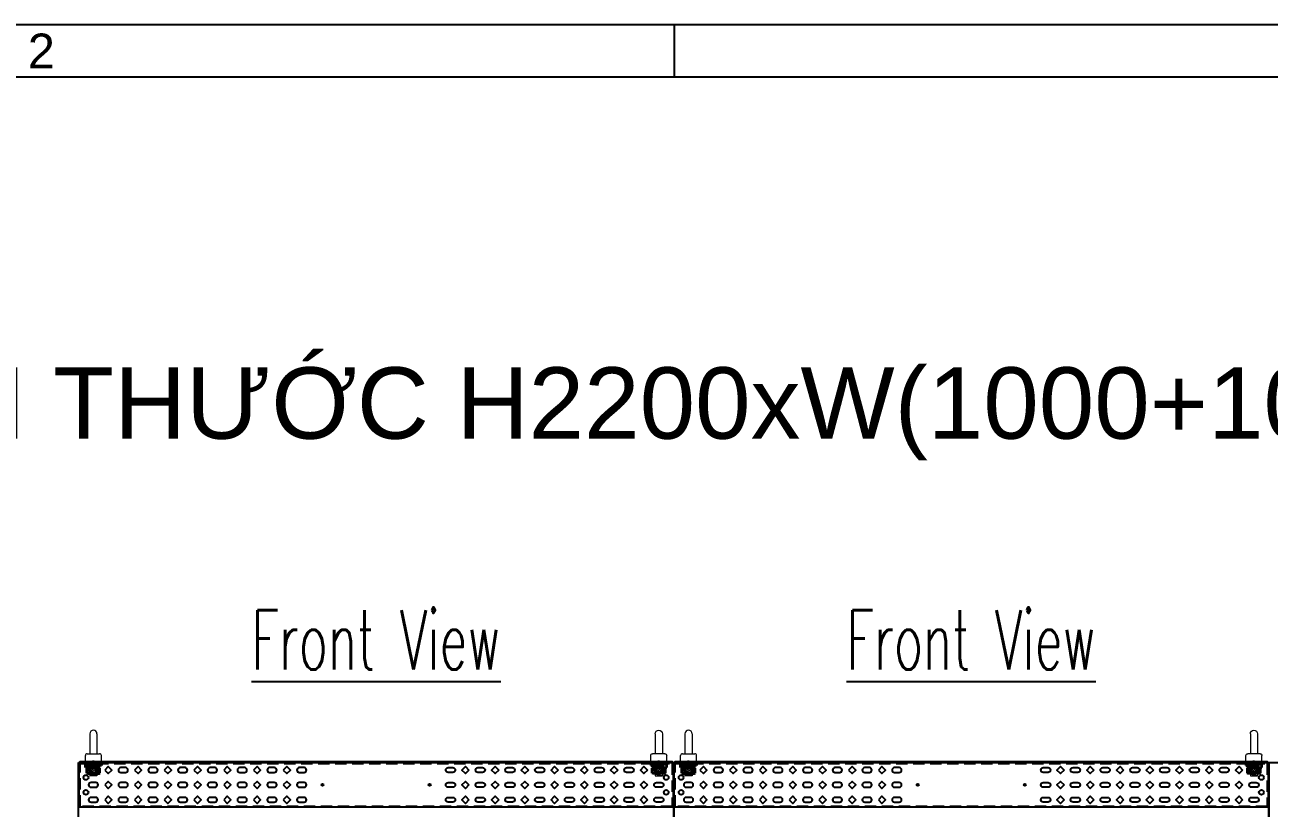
# Model space of a CAD drawing. Header units: millimetres. Extents: x 173893 to 258446, y -176540 to -123824.
# Drawn here: x 185486 to 187577, y -139143 to -137826 of the extents above; entities that cross this region are included whole.
import ezdxf
from ezdxf.enums import TextEntityAlignment as Align

# ---------------------------------------------------------------- set-up
doc = ezdxf.new("R2010")
doc.units = ezdxf.units.MM
doc.header["$LTSCALE"] = 3
for name, pattern in [('ACAD_ISO04W100', [30, 24, -3, 0, -3]), ('CACHE2', [4.7625, 3.175, -1.5875]), ('HIDDEN', [9.525, 6.35, -3.175])]:
    doc.linetypes.add(name, pattern=pattern)
for name, color, linetype, lineweight in [('@.0.DM. NÉT CHÍNH', 7, 'Continuous', 25), ('FORT', 2, 'Continuous', 35), ('POINTILLE', 8, 'CACHE2', 25)]:
    doc.layers.add(name, color=color, linetype=linetype, lineweight=lineweight)
for name, color, linetype in [('@.DM. NÉT CHÍNH', 7, 'Continuous'), ('@.TEXT', 7, 'Continuous'), ('@.VISIBLE', 7, 'Continuous'), ('centerline', 6, 'ACAD_ISO04W100'), ('equipments', 2, 'Continuous')]:
    doc.layers.add(name, color=color, linetype=linetype)
doc.styles.add('Ann_w01', font='romans.shx', dxfattribs={"width": 0.6, "bigfont": 'chineset.shx'})
doc.styles.add('Arial', font='arial.ttf')

# ---------------------------------------------------------------- blocks, each defined once
blk = doc.blocks.new('KHUNG BAN VE (Made by Tung)')
at = {"layer": '@.VISIBLE', "color": 8}
blk.add_line((148.5, 207), (148.5, 210), dxfattribs=at)
for points in [[(0, 0), (297, 0), (297, 210), (0, 210)], [(3, 3), (294, 3), (294, 207), (3, 207)]]:
    blk.add_lwpolyline(points, close=True, dxfattribs=at)
at = {"layer": '@.TEXT', "color": 1, "style": 'Arial'}
blk.add_text('2', height=2, dxfattribs=at).set_placement((112.125, 208.5), align=Align.MIDDLE_CENTER)
for tag, height, p in [('DESIGNER_NAME', 2, (38, 15.5)), ('PROJECT_CODE', 2, (258.5, 15.5)), ('SCALE', 2, (289, 15.5)), ('APPROVED_NAME', 2, (38, 10.5)), ('CUSTOMER_NAME', 2, (258.5, 10.5)), ('PAGE', 2, (289, 10.5)), ('DRAWING_NAME', 4, (173, 8)), ('TOTAL', 2, (289, 5.5))]:
    blk.add_attdef(tag, text='', height=height, dxfattribs=at).set_placement(p, align=Align.MIDDLE_CENTER)
blk = doc.blocks.new('HM12_COTE')
at = {"layer": 'FORT'}
for p, q in [((-11, 9.2), (-9.5, 10)), ((-11, 0.8), (-11, 9.2)), ((-9.5, 0), (-11, 0.8)), ((9.5, 10), (-9.5, 10)), ((-9.5, 0), (9.5, 0)), ((-5.5, 0.8), (-5.5, 9.2)), ((5.5, 0.8), (5.5, 9.2)), ((11, 9.2), (9.5, 10)), ((9.5, 0), (11, 0.8)), ((11, 0.8), (11, 9.2))]:
    blk.add_line(p, q, dxfattribs=at)
for centre, radius, start, end in [((-8.2, 5.1), 4.86, 55.6159, 124.3841), ((-8.2, 4.9), 4.86, 235.6159, 304.3841), ((0, -8.2), 18.2, 72.4121, 107.5879), ((0, 18.2), 18.2, 252.4121, 287.5879), ((8.2, 5.1), 4.86, 55.6159, 124.3841), ((8.2, 4.9), 4.86, 235.6159, 304.3841)]:
    blk.add_arc(centre, radius, start, end, dxfattribs=at)
blk = doc.blocks.new('CALE_M12_IPN')
at = {"layer": 'FORT'}
for p, q in [((-13.5, 3.61), (13.5, 3.61)), ((-13.5, -1.89), (-13.5, 3.61)), ((13.5, 1.89), (-13.5, -1.89)), ((13.5, 3.61), (13.5, 1.89))]:
    blk.add_line(p, q, dxfattribs=at)
at = {"layer": 'POINTILLE'}
for p, q in [((-7, 3.61), (-7, -0.98)), ((7, 3.61), (7, 0.98))]:
    blk.add_line(p, q, dxfattribs=at)
blk = doc.blocks.new('RONDELLE_M12')
at = {"layer": 'FORT'}
blk.add_lwpolyline([(-13.5, 2.5), (-13.5, 0), (13.5, 0), (13.5, 2.5)], close=True, dxfattribs=at)
at = {"layer": 'POINTILLE'}
for p, q in [((-7, 0), (-7, 2.5)), ((7, 0), (7, 2.5))]:
    blk.add_line(p, q, dxfattribs=at)
blk = doc.blocks.new('Lifting Front')
at = {"layer": 'centerline'}
blk.add_line((0, -2), (0, 2), dxfattribs=at)
at = {"layer": 'equipments', "lineweight": 0}
for p, q in [((-6, 47), (-6, 13.5)), ((6, 47), (6, 13.5)), ((-13.5, 0), (-13.5, 10.3)), ((13.5, 0), (-13.5, 0)), ((-10.3, 13.5), (10.3, 13.5)), ((-6, 0), (-6, -24)), ((6, 0), (-6, 0)), ((6, 0), (6, -24)), ((13.5, 0), (13.5, 10.3)), ((6, -24), (-6, -24))]:
    blk.add_line(p, q, dxfattribs=at)
at = {"layer": 'equipments', "color": 8, "lineweight": 0}
for p, q in [((6, -1), (-6, -3)), ((6, -3), (-6, -5)), ((6, -5), (-6, -7)), ((6, -7), (-6, -9)), ((6, -9), (-6, -11)), ((6, -11), (-6, -13)), ((6, -13), (-6, -15)), ((6, -15), (-6, -17)), ((6, -17), (-6, -19)), ((6, -19), (-6, -21)), ((6, -21), (-6, -23))]:
    blk.add_line(p, q, dxfattribs=at)
at = {"layer": 'equipments', "lineweight": 0}
for centre, radius, start, end in [((0, 47), 6, 0, 180), ((-10.3, 10.3), 3.17, 90, 180), ((10.3, 10.3), 3.17, 0, 90)]:
    blk.add_arc(centre, radius, start, end, dxfattribs=at)
for name, p in [('RONDELLE_M12', (0, -4.5)), ('CALE_M12_IPN', (0, -8.1)), ('HM12_COTE', (0, -20))]:
    blk.add_blockref(name, p)

msp = doc.modelspace()

# ---------------------------------------------------------------- linework, layer by layer
at = {"layer": '@.DM. NÉT CHÍNH'}
for points in [[(185576.2, -139066.4), (186576.2, -139066.4), (186576.2, -141166.4), (185576.2, -141166.4)], [(185578.2, -139066.4), (186574.2, -139066.4), (186574.2, -139064.9), (185578.2, -139064.9)], [(186576.2, -139066.4), (187576.2, -139066.4), (187576.2, -141166.4), (186576.2, -141166.4)], [(186578.2, -139066.4), (187574.2, -139066.4), (187574.2, -139064.9), (186578.2, -139064.9)], [(187576.2, -139066.4), (188476.2, -139066.4), (188476.2, -141166.4), (187576.2, -141166.4)]]:
    msp.add_lwpolyline(points, close=True, dxfattribs=at)
at = {"layer": '@.DM. NÉT CHÍNH', "color": 1}
for points in [[(185577.2, -139066.4), (186575.2, -139066.4), (186575.2, -139141.4), (185577.2, -139141.4)], [(186577.2, -139066.4), (187575.2, -139066.4), (187575.2, -139141.4), (186577.2, -139141.4)], [(185620.2, -139078.9), (185626.2, -139084.9), (185632.2, -139078.9), (185626.2, -139072.9)], [(185670.2, -139078.9), (185676.2, -139084.9), (185682.2, -139078.9), (185676.2, -139072.9)], [(185720.2, -139078.9), (185726.2, -139084.9), (185732.2, -139078.9), (185726.2, -139072.9)], [(185770.2, -139078.9), (185776.2, -139084.9), (185782.2, -139078.9), (185776.2, -139072.9)], [(185820.2, -139078.9), (185826.2, -139084.9), (185832.2, -139078.9), (185826.2, -139072.9)], [(185870.2, -139078.9), (185876.2, -139084.9), (185882.2, -139078.9), (185876.2, -139072.9)], [(185920.2, -139078.9), (185926.2, -139084.9), (185932.2, -139078.9), (185926.2, -139072.9)], [(186232.2, -139078.9), (186226.2, -139084.9), (186220.2, -139078.9), (186226.2, -139072.9)], [(186282.2, -139078.9), (186276.2, -139084.9), (186270.2, -139078.9), (186276.2, -139072.9)], [(186332.2, -139078.9), (186326.2, -139084.9), (186320.2, -139078.9), (186326.2, -139072.9)], [(186382.2, -139078.9), (186376.2, -139084.9), (186370.2, -139078.9), (186376.2, -139072.9)], [(186432.2, -139078.9), (186426.2, -139084.9), (186420.2, -139078.9), (186426.2, -139072.9)], [(186482.2, -139078.9), (186476.2, -139084.9), (186470.2, -139078.9), (186476.2, -139072.9)], [(186532.2, -139078.9), (186526.2, -139084.9), (186520.2, -139078.9), (186526.2, -139072.9)], [(186620.2, -139078.9), (186626.2, -139084.9), (186632.2, -139078.9), (186626.2, -139072.9)], [(186670.2, -139078.9), (186676.2, -139084.9), (186682.2, -139078.9), (186676.2, -139072.9)], [(186720.2, -139078.9), (186726.2, -139084.9), (186732.2, -139078.9), (186726.2, -139072.9)], [(186770.2, -139078.9), (186776.2, -139084.9), (186782.2, -139078.9), (186776.2, -139072.9)], [(186820.2, -139078.9), (186826.2, -139084.9), (186832.2, -139078.9), (186826.2, -139072.9)], [(186870.2, -139078.9), (186876.2, -139084.9), (186882.2, -139078.9), (186876.2, -139072.9)], [(186920.2, -139078.9), (186926.2, -139084.9), (186932.2, -139078.9), (186926.2, -139072.9)], [(187232.2, -139078.9), (187226.2, -139084.9), (187220.2, -139078.9), (187226.2, -139072.9)], [(187282.2, -139078.9), (187276.2, -139084.9), (187270.2, -139078.9), (187276.2, -139072.9)], [(187332.2, -139078.9), (187326.2, -139084.9), (187320.2, -139078.9), (187326.2, -139072.9)], [(187382.2, -139078.9), (187376.2, -139084.9), (187370.2, -139078.9), (187376.2, -139072.9)], [(187432.2, -139078.9), (187426.2, -139084.9), (187420.2, -139078.9), (187426.2, -139072.9)], [(187482.2, -139078.9), (187476.2, -139084.9), (187470.2, -139078.9), (187476.2, -139072.9)], [(187532.2, -139078.9), (187526.2, -139084.9), (187520.2, -139078.9), (187526.2, -139072.9)], [(185620.2, -139103.9), (185626.2, -139109.9), (185632.2, -139103.9), (185626.2, -139097.9)], [(185670.2, -139103.9), (185676.2, -139109.9), (185682.2, -139103.9), (185676.2, -139097.9)], [(185720.2, -139103.9), (185726.2, -139109.9), (185732.2, -139103.9), (185726.2, -139097.9)], [(185770.2, -139103.9), (185776.2, -139109.9), (185782.2, -139103.9), (185776.2, -139097.9)], [(185820.2, -139103.9), (185826.2, -139109.9), (185832.2, -139103.9), (185826.2, -139097.9)], [(185870.2, -139103.9), (185876.2, -139109.9), (185882.2, -139103.9), (185876.2, -139097.9)], [(185920.2, -139103.9), (185926.2, -139109.9), (185932.2, -139103.9), (185926.2, -139097.9)], [(186232.2, -139103.9), (186226.2, -139109.9), (186220.2, -139103.9), (186226.2, -139097.9)], [(186282.2, -139103.9), (186276.2, -139109.9), (186270.2, -139103.9), (186276.2, -139097.9)], [(186332.2, -139103.9), (186326.2, -139109.9), (186320.2, -139103.9), (186326.2, -139097.9)], [(186382.2, -139103.9), (186376.2, -139109.9), (186370.2, -139103.9), (186376.2, -139097.9)], [(186432.2, -139103.9), (186426.2, -139109.9), (186420.2, -139103.9), (186426.2, -139097.9)], [(186482.2, -139103.9), (186476.2, -139109.9), (186470.2, -139103.9), (186476.2, -139097.9)], [(186532.2, -139103.9), (186526.2, -139109.9), (186520.2, -139103.9), (186526.2, -139097.9)], [(186620.2, -139103.9), (186626.2, -139109.9), (186632.2, -139103.9), (186626.2, -139097.9)], [(186670.2, -139103.9), (186676.2, -139109.9), (186682.2, -139103.9), (186676.2, -139097.9)], [(186720.2, -139103.9), (186726.2, -139109.9), (186732.2, -139103.9), (186726.2, -139097.9)], [(186770.2, -139103.9), (186776.2, -139109.9), (186782.2, -139103.9), (186776.2, -139097.9)], [(186820.2, -139103.9), (186826.2, -139109.9), (186832.2, -139103.9), (186826.2, -139097.9)], [(186870.2, -139103.9), (186876.2, -139109.9), (186882.2, -139103.9), (186876.2, -139097.9)], [(186920.2, -139103.9), (186926.2, -139109.9), (186932.2, -139103.9), (186926.2, -139097.9)], [(187232.2, -139103.9), (187226.2, -139109.9), (187220.2, -139103.9), (187226.2, -139097.9)], [(187282.2, -139103.9), (187276.2, -139109.9), (187270.2, -139103.9), (187276.2, -139097.9)], [(187332.2, -139103.9), (187326.2, -139109.9), (187320.2, -139103.9), (187326.2, -139097.9)], [(187382.2, -139103.9), (187376.2, -139109.9), (187370.2, -139103.9), (187376.2, -139097.9)], [(187432.2, -139103.9), (187426.2, -139109.9), (187420.2, -139103.9), (187426.2, -139097.9)], [(187482.2, -139103.9), (187476.2, -139109.9), (187470.2, -139103.9), (187476.2, -139097.9)], [(187532.2, -139103.9), (187526.2, -139109.9), (187520.2, -139103.9), (187526.2, -139097.9)], [(185620.2, -139128.9), (185626.2, -139134.9), (185632.2, -139128.9), (185626.2, -139122.9)], [(185670.2, -139128.9), (185676.2, -139134.9), (185682.2, -139128.9), (185676.2, -139122.9)], [(185720.2, -139128.9), (185726.2, -139134.9), (185732.2, -139128.9), (185726.2, -139122.9)], [(185770.2, -139128.9), (185776.2, -139134.9), (185782.2, -139128.9), (185776.2, -139122.9)], [(185820.2, -139128.9), (185826.2, -139134.9), (185832.2, -139128.9), (185826.2, -139122.9)], [(185870.2, -139128.9), (185876.2, -139134.9), (185882.2, -139128.9), (185876.2, -139122.9)], [(185920.2, -139128.9), (185926.2, -139134.9), (185932.2, -139128.9), (185926.2, -139122.9)], [(186232.2, -139128.9), (186226.2, -139134.9), (186220.2, -139128.9), (186226.2, -139122.9)], [(186282.2, -139128.9), (186276.2, -139134.9), (186270.2, -139128.9), (186276.2, -139122.9)], [(186332.2, -139128.9), (186326.2, -139134.9), (186320.2, -139128.9), (186326.2, -139122.9)], [(186382.2, -139128.9), (186376.2, -139134.9), (186370.2, -139128.9), (186376.2, -139122.9)], [(186432.2, -139128.9), (186426.2, -139134.9), (186420.2, -139128.9), (186426.2, -139122.9)], [(186482.2, -139128.9), (186476.2, -139134.9), (186470.2, -139128.9), (186476.2, -139122.9)], [(186532.2, -139128.9), (186526.2, -139134.9), (186520.2, -139128.9), (186526.2, -139122.9)], [(186620.2, -139128.9), (186626.2, -139134.9), (186632.2, -139128.9), (186626.2, -139122.9)], [(186670.2, -139128.9), (186676.2, -139134.9), (186682.2, -139128.9), (186676.2, -139122.9)], [(186720.2, -139128.9), (186726.2, -139134.9), (186732.2, -139128.9), (186726.2, -139122.9)], [(186770.2, -139128.9), (186776.2, -139134.9), (186782.2, -139128.9), (186776.2, -139122.9)], [(186820.2, -139128.9), (186826.2, -139134.9), (186832.2, -139128.9), (186826.2, -139122.9)], [(186870.2, -139128.9), (186876.2, -139134.9), (186882.2, -139128.9), (186876.2, -139122.9)], [(186920.2, -139128.9), (186926.2, -139134.9), (186932.2, -139128.9), (186926.2, -139122.9)], [(187232.2, -139128.9), (187226.2, -139134.9), (187220.2, -139128.9), (187226.2, -139122.9)], [(187282.2, -139128.9), (187276.2, -139134.9), (187270.2, -139128.9), (187276.2, -139122.9)], [(187332.2, -139128.9), (187326.2, -139134.9), (187320.2, -139128.9), (187326.2, -139122.9)], [(187382.2, -139128.9), (187376.2, -139134.9), (187370.2, -139128.9), (187376.2, -139122.9)], [(187432.2, -139128.9), (187426.2, -139134.9), (187420.2, -139128.9), (187426.2, -139122.9)], [(187482.2, -139128.9), (187476.2, -139134.9), (187470.2, -139128.9), (187476.2, -139122.9)], [(187532.2, -139128.9), (187526.2, -139134.9), (187520.2, -139128.9), (187526.2, -139122.9)]]:
    msp.add_lwpolyline(points, close=True, dxfattribs=at)
at = {"layer": '@.DM. NÉT CHÍNH', "color": 1, "linetype": 'HIDDEN'}
for points in [[(185578.7, -139067.9), (186573.7, -139067.9), (186573.7, -139139.9), (185578.7, -139139.9)], [(186578.7, -139067.9), (187573.7, -139067.9), (187573.7, -139139.9), (186578.7, -139139.9)]]:
    msp.add_lwpolyline(points, close=True, dxfattribs=at)
at = {"layer": '@.DM. NÉT CHÍNH', "color": 1}
for points in [[(185605.2, -139074.9), (185597.2, -139074.9, 1), (185597.2, -139082.9), (185605.2, -139082.9, 1)], [(185655.2, -139074.9), (185647.2, -139074.9, 1), (185647.2, -139082.9), (185655.2, -139082.9, 1)], [(185705.2, -139074.9), (185697.2, -139074.9, 1), (185697.2, -139082.9), (185705.2, -139082.9, 1)], [(185755.2, -139074.9), (185747.2, -139074.9, 1), (185747.2, -139082.9), (185755.2, -139082.9, 1)], [(185805.2, -139074.9), (185797.2, -139074.9, 1), (185797.2, -139082.9), (185805.2, -139082.9, 1)], [(185855.2, -139074.9), (185847.2, -139074.9, 1), (185847.2, -139082.9), (185855.2, -139082.9, 1)], [(185905.2, -139074.9), (185897.2, -139074.9, 1), (185897.2, -139082.9), (185905.2, -139082.9, 1)], [(185955.2, -139074.9), (185947.2, -139074.9, 1), (185947.2, -139082.9), (185955.2, -139082.9, 1)], [(186197.2, -139074.9), (186205.2, -139074.9, -1), (186205.2, -139082.9), (186197.2, -139082.9, -1)], [(186247.2, -139074.9), (186255.2, -139074.9, -1), (186255.2, -139082.9), (186247.2, -139082.9, -1)], [(186297.2, -139074.9), (186305.2, -139074.9, -1), (186305.2, -139082.9), (186297.2, -139082.9, -1)], [(186347.2, -139074.9), (186355.2, -139074.9, -1), (186355.2, -139082.9), (186347.2, -139082.9, -1)], [(186397.2, -139074.9), (186405.2, -139074.9, -1), (186405.2, -139082.9), (186397.2, -139082.9, -1)], [(186447.2, -139074.9), (186455.2, -139074.9, -1), (186455.2, -139082.9), (186447.2, -139082.9, -1)], [(186497.2, -139074.9), (186505.2, -139074.9, -1), (186505.2, -139082.9), (186497.2, -139082.9, -1)], [(186547.2, -139074.9), (186555.2, -139074.9, -1), (186555.2, -139082.9), (186547.2, -139082.9, -1)], [(186605.2, -139074.9), (186597.2, -139074.9, 1), (186597.2, -139082.9), (186605.2, -139082.9, 1)], [(186655.2, -139074.9), (186647.2, -139074.9, 1), (186647.2, -139082.9), (186655.2, -139082.9, 1)], [(186705.2, -139074.9), (186697.2, -139074.9, 1), (186697.2, -139082.9), (186705.2, -139082.9, 1)], [(186755.2, -139074.9), (186747.2, -139074.9, 1), (186747.2, -139082.9), (186755.2, -139082.9, 1)], [(186805.2, -139074.9), (186797.2, -139074.9, 1), (186797.2, -139082.9), (186805.2, -139082.9, 1)], [(186855.2, -139074.9), (186847.2, -139074.9, 1), (186847.2, -139082.9), (186855.2, -139082.9, 1)], [(186905.2, -139074.9), (186897.2, -139074.9, 1), (186897.2, -139082.9), (186905.2, -139082.9, 1)], [(186955.2, -139074.9), (186947.2, -139074.9, 1), (186947.2, -139082.9), (186955.2, -139082.9, 1)], [(187197.2, -139074.9), (187205.2, -139074.9, -1), (187205.2, -139082.9), (187197.2, -139082.9, -1)], [(187247.2, -139074.9), (187255.2, -139074.9, -1), (187255.2, -139082.9), (187247.2, -139082.9, -1)], [(187297.2, -139074.9), (187305.2, -139074.9, -1), (187305.2, -139082.9), (187297.2, -139082.9, -1)], [(187347.2, -139074.9), (187355.2, -139074.9, -1), (187355.2, -139082.9), (187347.2, -139082.9, -1)], [(187397.2, -139074.9), (187405.2, -139074.9, -1), (187405.2, -139082.9), (187397.2, -139082.9, -1)], [(187447.2, -139074.9), (187455.2, -139074.9, -1), (187455.2, -139082.9), (187447.2, -139082.9, -1)], [(187497.2, -139074.9), (187505.2, -139074.9, -1), (187505.2, -139082.9), (187497.2, -139082.9, -1)], [(187547.2, -139074.9), (187555.2, -139074.9, -1), (187555.2, -139082.9), (187547.2, -139082.9, -1)], [(185605.2, -139099.9), (185597.2, -139099.9, 1), (185597.2, -139107.9), (185605.2, -139107.9, 1)], [(185655.2, -139099.9), (185647.2, -139099.9, 1), (185647.2, -139107.9), (185655.2, -139107.9, 1)], [(185705.2, -139099.9), (185697.2, -139099.9, 1), (185697.2, -139107.9), (185705.2, -139107.9, 1)], [(185755.2, -139099.9), (185747.2, -139099.9, 1), (185747.2, -139107.9), (185755.2, -139107.9, 1)], [(185805.2, -139099.9), (185797.2, -139099.9, 1), (185797.2, -139107.9), (185805.2, -139107.9, 1)], [(185855.2, -139099.9), (185847.2, -139099.9, 1), (185847.2, -139107.9), (185855.2, -139107.9, 1)], [(185905.2, -139099.9), (185897.2, -139099.9, 1), (185897.2, -139107.9), (185905.2, -139107.9, 1)], [(185955.2, -139099.9), (185947.2, -139099.9, 1), (185947.2, -139107.9), (185955.2, -139107.9, 1)], [(186197.2, -139099.9), (186205.2, -139099.9, -1), (186205.2, -139107.9), (186197.2, -139107.9, -1)], [(186247.2, -139099.9), (186255.2, -139099.9, -1), (186255.2, -139107.9), (186247.2, -139107.9, -1)], [(186297.2, -139099.9), (186305.2, -139099.9, -1), (186305.2, -139107.9), (186297.2, -139107.9, -1)], [(186347.2, -139099.9), (186355.2, -139099.9, -1), (186355.2, -139107.9), (186347.2, -139107.9, -1)], [(186397.2, -139099.9), (186405.2, -139099.9, -1), (186405.2, -139107.9), (186397.2, -139107.9, -1)], [(186447.2, -139099.9), (186455.2, -139099.9, -1), (186455.2, -139107.9), (186447.2, -139107.9, -1)], [(186497.2, -139099.9), (186505.2, -139099.9, -1), (186505.2, -139107.9), (186497.2, -139107.9, -1)], [(186547.2, -139099.9), (186555.2, -139099.9, -1), (186555.2, -139107.9), (186547.2, -139107.9, -1)], [(186605.2, -139099.9), (186597.2, -139099.9, 1), (186597.2, -139107.9), (186605.2, -139107.9, 1)], [(186655.2, -139099.9), (186647.2, -139099.9, 1), (186647.2, -139107.9), (186655.2, -139107.9, 1)], [(186705.2, -139099.9), (186697.2, -139099.9, 1), (186697.2, -139107.9), (186705.2, -139107.9, 1)], [(186755.2, -139099.9), (186747.2, -139099.9, 1), (186747.2, -139107.9), (186755.2, -139107.9, 1)], [(186805.2, -139099.9), (186797.2, -139099.9, 1), (186797.2, -139107.9), (186805.2, -139107.9, 1)], [(186855.2, -139099.9), (186847.2, -139099.9, 1), (186847.2, -139107.9), (186855.2, -139107.9, 1)], [(186905.2, -139099.9), (186897.2, -139099.9, 1), (186897.2, -139107.9), (186905.2, -139107.9, 1)], [(186955.2, -139099.9), (186947.2, -139099.9, 1), (186947.2, -139107.9), (186955.2, -139107.9, 1)], [(187197.2, -139099.9), (187205.2, -139099.9, -1), (187205.2, -139107.9), (187197.2, -139107.9, -1)], [(187247.2, -139099.9), (187255.2, -139099.9, -1), (187255.2, -139107.9), (187247.2, -139107.9, -1)], [(187297.2, -139099.9), (187305.2, -139099.9, -1), (187305.2, -139107.9), (187297.2, -139107.9, -1)], [(187347.2, -139099.9), (187355.2, -139099.9, -1), (187355.2, -139107.9), (187347.2, -139107.9, -1)], [(187397.2, -139099.9), (187405.2, -139099.9, -1), (187405.2, -139107.9), (187397.2, -139107.9, -1)], [(187447.2, -139099.9), (187455.2, -139099.9, -1), (187455.2, -139107.9), (187447.2, -139107.9, -1)], [(187497.2, -139099.9), (187505.2, -139099.9, -1), (187505.2, -139107.9), (187497.2, -139107.9, -1)], [(187547.2, -139099.9), (187555.2, -139099.9, -1), (187555.2, -139107.9), (187547.2, -139107.9, -1)], [(185605.2, -139124.9), (185597.2, -139124.9, 1), (185597.2, -139132.9), (185605.2, -139132.9, 1)], [(185655.2, -139124.9), (185647.2, -139124.9, 1), (185647.2, -139132.9), (185655.2, -139132.9, 1)], [(185705.2, -139124.9), (185697.2, -139124.9, 1), (185697.2, -139132.9), (185705.2, -139132.9, 1)], [(185755.2, -139124.9), (185747.2, -139124.9, 1), (185747.2, -139132.9), (185755.2, -139132.9, 1)], [(185805.2, -139124.9), (185797.2, -139124.9, 1), (185797.2, -139132.9), (185805.2, -139132.9, 1)], [(185855.2, -139124.9), (185847.2, -139124.9, 1), (185847.2, -139132.9), (185855.2, -139132.9, 1)], [(185905.2, -139124.9), (185897.2, -139124.9, 1), (185897.2, -139132.9), (185905.2, -139132.9, 1)], [(185955.2, -139124.9), (185947.2, -139124.9, 1), (185947.2, -139132.9), (185955.2, -139132.9, 1)], [(186197.2, -139124.9), (186205.2, -139124.9, -1), (186205.2, -139132.9), (186197.2, -139132.9, -1)], [(186247.2, -139124.9), (186255.2, -139124.9, -1), (186255.2, -139132.9), (186247.2, -139132.9, -1)], [(186297.2, -139124.9), (186305.2, -139124.9, -1), (186305.2, -139132.9), (186297.2, -139132.9, -1)], [(186347.2, -139124.9), (186355.2, -139124.9, -1), (186355.2, -139132.9), (186347.2, -139132.9, -1)], [(186397.2, -139124.9), (186405.2, -139124.9, -1), (186405.2, -139132.9), (186397.2, -139132.9, -1)], [(186447.2, -139124.9), (186455.2, -139124.9, -1), (186455.2, -139132.9), (186447.2, -139132.9, -1)], [(186497.2, -139124.9), (186505.2, -139124.9, -1), (186505.2, -139132.9), (186497.2, -139132.9, -1)], [(186547.2, -139124.9), (186555.2, -139124.9, -1), (186555.2, -139132.9), (186547.2, -139132.9, -1)], [(186605.2, -139124.9), (186597.2, -139124.9, 1), (186597.2, -139132.9), (186605.2, -139132.9, 1)], [(186655.2, -139124.9), (186647.2, -139124.9, 1), (186647.2, -139132.9), (186655.2, -139132.9, 1)], [(186705.2, -139124.9), (186697.2, -139124.9, 1), (186697.2, -139132.9), (186705.2, -139132.9, 1)], [(186755.2, -139124.9), (186747.2, -139124.9, 1), (186747.2, -139132.9), (186755.2, -139132.9, 1)], [(186805.2, -139124.9), (186797.2, -139124.9, 1), (186797.2, -139132.9), (186805.2, -139132.9, 1)], [(186855.2, -139124.9), (186847.2, -139124.9, 1), (186847.2, -139132.9), (186855.2, -139132.9, 1)], [(186905.2, -139124.9), (186897.2, -139124.9, 1), (186897.2, -139132.9), (186905.2, -139132.9, 1)], [(186955.2, -139124.9), (186947.2, -139124.9, 1), (186947.2, -139132.9), (186955.2, -139132.9, 1)], [(187197.2, -139124.9), (187205.2, -139124.9, -1), (187205.2, -139132.9), (187197.2, -139132.9, -1)], [(187247.2, -139124.9), (187255.2, -139124.9, -1), (187255.2, -139132.9), (187247.2, -139132.9, -1)], [(187297.2, -139124.9), (187305.2, -139124.9, -1), (187305.2, -139132.9), (187297.2, -139132.9, -1)], [(187347.2, -139124.9), (187355.2, -139124.9, -1), (187355.2, -139132.9), (187347.2, -139132.9, -1)], [(187397.2, -139124.9), (187405.2, -139124.9, -1), (187405.2, -139132.9), (187397.2, -139132.9, -1)], [(187447.2, -139124.9), (187455.2, -139124.9, -1), (187455.2, -139132.9), (187447.2, -139132.9, -1)], [(187497.2, -139124.9), (187505.2, -139124.9, -1), (187505.2, -139132.9), (187497.2, -139132.9, -1)], [(187547.2, -139124.9), (187555.2, -139124.9, -1), (187555.2, -139132.9), (187547.2, -139132.9, -1)]]:
    msp.add_lwpolyline(points, format="xyb", close=True, dxfattribs=at)
for centre, radius in [((185588.7, -139091.4), 4), ((186563.7, -139091.4), 4), ((186588.7, -139091.4), 4), ((187563.7, -139091.4), 4), ((185986.2, -139103.9), 1.7), ((186166.2, -139103.9), 1.7), ((186986.2, -139103.9), 1.7), ((187166.2, -139103.9), 1.7), ((185588.7, -139116.4), 4), ((186563.7, -139116.4), 4), ((186588.7, -139116.4), 4), ((187563.7, -139116.4), 4)]:
    msp.add_circle(centre, radius, dxfattribs=at)

# ---------------------------------------------------------------- block references
at = {"layer": '@.VISIBLE', "xscale": 29.25, "yscale": 29.25, "zscale": 29.25}
msp.add_blockref('KHUNG BAN VE (Made by Tung)', (182234.1, -143968.93), dxfattribs=at)
at = {"layer": 'equipments'}
for p in [(185601.2, -139064.9), (186601.2, -139064.9)]:
    msp.add_blockref('Lifting Front', p, dxfattribs=at)
at = {"layer": 'equipments', "xscale": -1}
for p in [(186551.2, -139064.9), (187551.2, -139064.9)]:
    msp.add_blockref('Lifting Front', p, dxfattribs=at)

# ---------------------------------------------------------------- texts
at = {"layer": '@.0.DM. NÉT CHÍNH', "color": 2, "style": 'Ann_w01', "width": 0.6}
for p in [(186076.2, -138860.06), (187076.2, -138860.06)]:
    msp.add_text('%%UFront View', height=100, dxfattribs=at).set_placement(p, align=Align.MIDDLE_CENTER)
at = {"layer": '@.DM. NÉT CHÍNH', "linetype": 'Continuous', "style": 'Arial'}
msp.add_text('TỦ TĂNG KÍCH THƯỚC H2200xW(1000+1000+900+900)xD1000', height=120, dxfattribs=at).set_placement((186769.97, -138462), align=Align.MIDDLE_CENTER)

doc.saveas('drawing.dxf')
